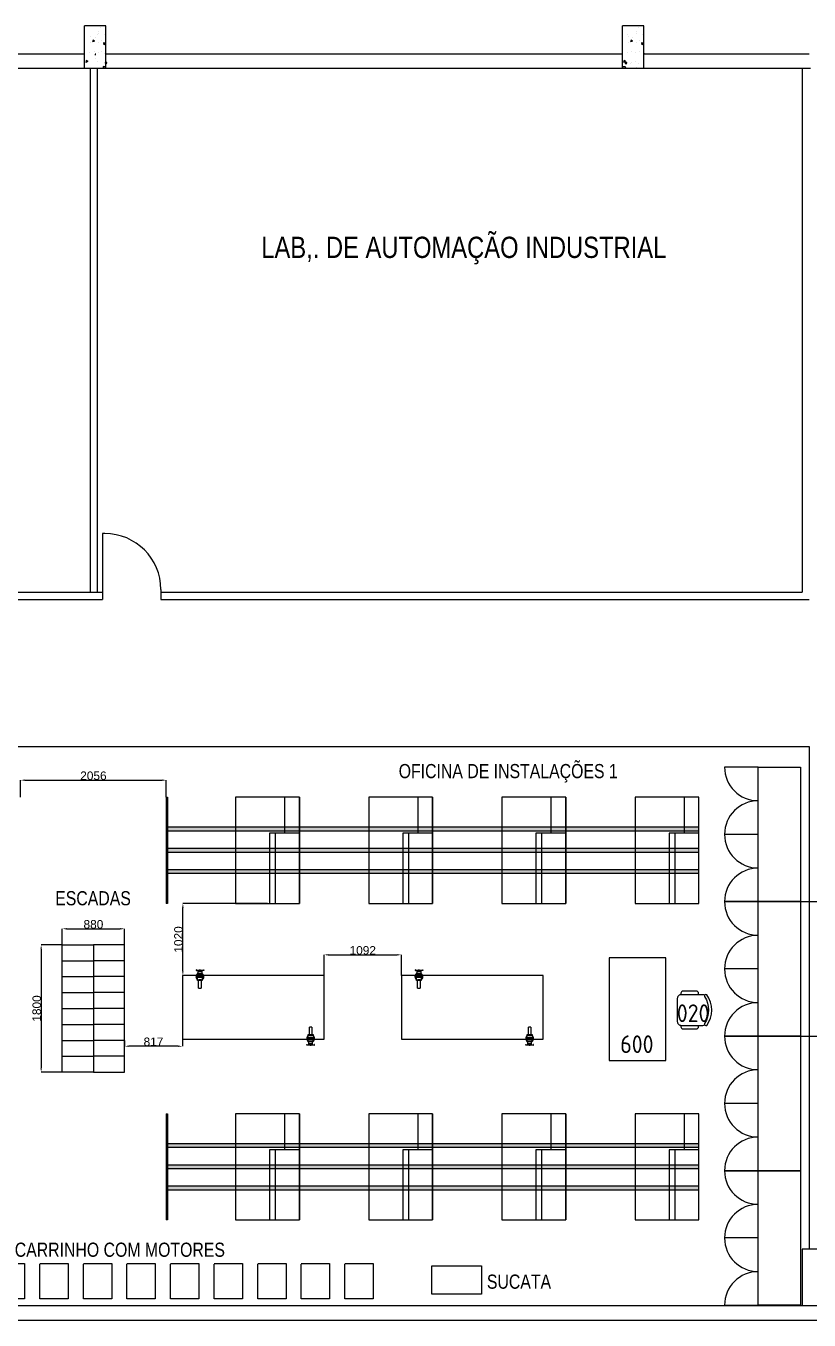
# Model space of a CAD drawing. Header units: millimetres. Extents: x 18768 to 1484868, y -11027 to 520152.
# Drawn here: x 904322 to 915379, y 148345 to 166625 of the extents above; entities that cross this region are included whole.
import ezdxf
from ezdxf.enums import TextEntityAlignment as Align

# ---------------------------------------------------------------- set-up
doc = ezdxf.new("R2010")
doc.units = ezdxf.units.MM
for name, color, linetype in [('4-MOBILIA', 4, 'Continuous'), ('A Construir', 1, 'Continuous'), ('L025-CONTORNO', 7, 'Continuous'), ('L025-TEXTO', 7, 'Continuous'), ('L035-ARRANJO-ADQUIRIR', 102, 'Continuous'), ('L035-TEXTO', 40, 'Continuous'), ('PAREDES', 7, 'Continuous')]:
    doc.layers.add(name, color=color, linetype=linetype)
doc.styles.add('ISO-CP--25', font='isocp.shx', dxfattribs={"height": 250})
doc.styles.get("Standard").update_dxf_attribs({"font": 'arial.ttf'})
doc.dimstyles.new('ISO-25', dxfattribs={"dimtxt": 2.5, "dimasz": 2.5, "dimexe": 1.25, "dimexo": 0.625, "dimtad": 1, "dimtxsty": 'Standard', "dimcen": 2.5, "dimadec": 0, "dimazin": 0, "dimtfac": 1, "dimtmove": 0, "dimatfit": 3, "dimfxl": 1, "dimarcsym": 0})

# ---------------------------------------------------------------- blocks, each defined once
blk = doc.blocks.new('*D212')
at = {"color": 0, "lineweight": -2, "transparency": 16777216}
for p, q in [((904247, 155732), (904247, 155973)), ((904307, 155971), (906243, 155971)), ((906303, 155732), (906303, 155973))]:
    blk.add_line(p, q, dxfattribs=at)
at = {"color": 0, "lineweight": 15, "transparency": 16777216}
for points in [[(904307, 155981), (904307, 155961), (904247, 155971)], [(906243, 155981), (906243, 155961), (906303, 155971)]]:
    blk.add_solid(points, dxfattribs=at)
at = {"layer": 'DEFPOINTS', "color": 0, "lineweight": 15, "transparency": 16777216}
for p in [(906303, 155971), (904247, 155731), (906303, 155731)]:
    blk.add_point(p, dxfattribs=at)
at = {"color": 0, "transparency": 16777216, "insert": (905275, 156033), "char_height": 120, "attachment_point": 5}
blk.add_mtext('2056', dxfattribs=at)
blk = doc.blocks.new('*D209')
at = {"color": 0, "lineweight": -2, "transparency": 16777216}
for p, q in [((908532, 153212), (908532, 153505)), ((908592, 153504), (909563, 153504)), ((909623, 153212), (909623, 153505))]:
    blk.add_line(p, q, dxfattribs=at)
at = {"color": 0, "lineweight": 15, "transparency": 16777216}
for points in [[(908592, 153514), (908592, 153494), (908532, 153504)], [(909563, 153514), (909563, 153494), (909623, 153504)]]:
    blk.add_solid(points, dxfattribs=at)
at = {"layer": 'DEFPOINTS', "color": 0, "lineweight": 15, "transparency": 16777216}
for p in [(909623, 153504), (908532, 153211), (909623, 153211)]:
    blk.add_point(p, dxfattribs=at)
at = {"color": 0, "transparency": 16777216, "insert": (909078, 153566), "char_height": 120, "attachment_point": 5}
blk.add_mtext('1092', dxfattribs=at)
blk = doc.blocks.new('*D213')
at = {"color": 0, "lineweight": -2, "transparency": 16777216}
for p, q in [((907732, 154231), (906537, 154231)), ((906538, 153271), (906538, 154171)), ((906532, 153211), (906540, 153211))]:
    blk.add_line(p, q, dxfattribs=at)
at = {"color": 0, "lineweight": 15, "transparency": 16777216}
for points in [[(906528, 154171), (906548, 154171), (906538, 154231)], [(906528, 153271), (906548, 153271), (906538, 153211)]]:
    blk.add_solid(points, dxfattribs=at)
at = {"layer": 'DEFPOINTS', "color": 0, "lineweight": 15, "transparency": 16777216}
for p in [(906538, 154231), (907733, 154231), (906532, 153211)]:
    blk.add_point(p, dxfattribs=at)
at = {"color": 0, "transparency": 16777216, "insert": (906476, 153721), "char_height": 120, "attachment_point": 5, "rotation": 90}
blk.add_mtext('1020', dxfattribs=at)
blk = doc.blocks.new('*D214')
at = {"color": 0, "lineweight": -2, "transparency": 16777216}
for p, q in [((905715, 152295), (905715, 152212)), ((906532, 152311), (906532, 152212)), ((906472, 152213), (905775, 152213))]:
    blk.add_line(p, q, dxfattribs=at)
at = {"color": 0, "lineweight": 15, "transparency": 16777216}
for points in [[(905775, 152223), (905775, 152203), (905715, 152213)], [(906472, 152223), (906472, 152203), (906532, 152213)]]:
    blk.add_solid(points, dxfattribs=at)
at = {"layer": 'DEFPOINTS', "color": 0, "lineweight": 15, "transparency": 16777216}
for p in [(905715, 152296), (906532, 152311), (905715, 152213)]:
    blk.add_point(p, dxfattribs=at)
at = {"color": 0, "transparency": 16777216, "insert": (906123, 152275), "char_height": 120, "attachment_point": 5}
blk.add_mtext('817', dxfattribs=at)
blk = doc.blocks.new('*D215')
at = {"color": 0, "lineweight": -2, "transparency": 16777216}
for p, q in [((904835, 153646), (904835, 153873)), ((904895, 153872), (905655, 153872)), ((905715, 153646), (905715, 153873))]:
    blk.add_line(p, q, dxfattribs=at)
at = {"color": 0, "lineweight": 15, "transparency": 16777216}
for points in [[(904895, 153882), (904895, 153862), (904835, 153872)], [(905655, 153882), (905655, 153862), (905715, 153872)]]:
    blk.add_solid(points, dxfattribs=at)
at = {"layer": 'DEFPOINTS', "color": 0, "lineweight": 15, "transparency": 16777216}
for p in [(905715, 153872), (904835, 153646), (905715, 153646)]:
    blk.add_point(p, dxfattribs=at)
at = {"color": 0, "transparency": 16777216, "insert": (905275, 153934), "char_height": 120, "attachment_point": 5}
blk.add_mtext('880', dxfattribs=at)
blk = doc.blocks.new('*D216')
at = {"color": 0, "lineweight": -2, "transparency": 16777216}
for p, q in [((904834, 153646), (904536, 153646)), ((904537, 153586), (904537, 151906)), ((904834, 151846), (904536, 151846))]:
    blk.add_line(p, q, dxfattribs=at)
at = {"color": 0, "lineweight": 15, "transparency": 16777216}
for points in [[(904527, 153586), (904547, 153586), (904537, 153646)], [(904527, 151906), (904547, 151906), (904537, 151846)]]:
    blk.add_solid(points, dxfattribs=at)
at = {"layer": 'DEFPOINTS', "color": 0, "lineweight": 15, "transparency": 16777216}
for p in [(904835, 153646), (904537, 151846), (904835, 151846)]:
    blk.add_point(p, dxfattribs=at)
at = {"color": 0, "transparency": 16777216, "insert": (904475, 152746), "char_height": 120, "attachment_point": 5, "rotation": 90}
blk.add_mtext('1800', dxfattribs=at)
blk = doc.blocks.new('*U206')
for p, q in [((-200, 250), (200, 250)), ((-200, -250), (-200, 242)), ((200, 250), (200, -250)), ((200, -250), (-200, -250))]:
    blk.add_line(p, q)
blk = doc.blocks.new('*U207')
at = {"color": 0, "linetype": 'ByBlock', "lineweight": -2, "transparency": 16777216}
for p in [(-8000, 0), (-7385, 0), (-6769, 0), (-6154, 0), (-5538, 0), (-4923, 0), (-4308, 0), (-3692, 0), (-3077, 0), (-2462, 0), (-1846, 0), (-1231, 0), (-615, 0), (0, 0)]:
    blk.add_blockref('*U206', p, dxfattribs=at)
blk = doc.blocks.new('BL_SENAI_id9320210400')
at = {"layer": 'L035-ARRANJO-ADQUIRIR', "color": 0}
for points in [[(-690, 550, -0.290756), (-310, 550, 0.829608), (-284, 579, 0.333333), (-716, 579, 0.829608), (-690, 550)], [(-710, 550, 0.129448), (-717, 523), (-717, 219, 0.414214), (-663, 164), (-338, 164, 0.414214), (-284, 219), (-284, 525, 0.120944), (-290, 550)], [(-717, 464), (-737, 464, 0.414214), (-767, 434), (-767, 244, 0.414214), (-737, 214), (-717, 214)], [(-284, 214), (-264, 214, 0.414214), (-234, 244), (-234, 434, 0.414214), (-264, 464), (-284, 464)]]:
    blk.add_lwpolyline(points, format="xyb", dxfattribs=at)
at = {"layer": 'L025-TEXTO', "style": 'ISO-CP--25'}
blk.add_attdef('rmp_mt_codmaterial', (15, 15), '', height=40, dxfattribs=at)
at = {"layer": 'L025-TEXTO', "style": 'ISO-CP--25', "flags": 1}
for tag in ['rmp_mt_nomeunid', 'rmp_mt_potencia', 'rmp_mt_cod']:
    blk.add_attdef(tag, (15, 15), '', height=40, dxfattribs=at)
blk = doc.blocks.new('BL_SENAI_id9320220810')
at = {"layer": 'L025-CONTORNO', "color": 0}
blk.add_lwpolyline([(-688, 238), (112, 238), (112, 1688), (-688, 1688)], close=True, dxfattribs=at)
at = {"layer": 'L025-TEXTO', "style": 'ISO-CP--25'}
blk.add_attdef('rmp_mt_codmaterial', (15, 15), '', height=40, dxfattribs=at)
at = {"layer": 'L025-TEXTO', "style": 'ISO-CP--25', "flags": 1}
for tag in ['rmp_mt_nomeunid', 'rmp_mt_potencia', 'rmp_mt_cod']:
    blk.add_attdef(tag, (15, 15), '', height=40, dxfattribs=at)
blk = doc.blocks.new('*D217')
at = {"color": 0, "lineweight": -2, "transparency": 16777216}
for p, q in [((915261, 154255), (915617, 154255)), ((915616, 154195), (915616, 152415)), ((915261, 152355), (915617, 152355))]:
    blk.add_line(p, q, dxfattribs=at)
at = {"color": 0, "lineweight": 15, "transparency": 16777216}
for points in [[(915606, 154195), (915626, 154195), (915616, 154255)], [(915606, 152415), (915626, 152415), (915616, 152355)]]:
    blk.add_solid(points, dxfattribs=at)
at = {"layer": 'DEFPOINTS', "color": 0, "lineweight": 15, "transparency": 16777216}
for p in [(915260, 154255), (915260, 152355), (915616, 152355)]:
    blk.add_point(p, dxfattribs=at)
at = {"color": 0, "transparency": 16777216, "insert": (915554, 153305), "char_height": 120, "attachment_point": 5, "rotation": 90}
blk.add_mtext('1900', dxfattribs=at)

msp = doc.modelspace()

# ---------------------------------------------------------------- hatches: boundary and pattern name
at = {"true_color": 0xf4ee51}
h = msp.add_hatch(color=41, dxfattribs=at)
h.dxf.hatch_style = 1
h.paths.add_polyline_path([(907282.812, 155306.259), (906302.812, 155306.259), (906302.812, 155256.259), (907282.812, 155256.259)])
h.paths.add_polyline_path([(907762.677, 155306.259), (907282.812, 155306.259), (907282.812, 155256.259), (907762.677, 155256.259)])
h.paths.add_polyline_path([(907842.431, 155306.259), (907762.677, 155306.259), (907762.677, 155256.259), (907842.431, 155256.259)])
h.paths.add_polyline_path([(908182.812, 155306.259), (907842.431, 155306.259), (907842.431, 155256.259), (908182.812, 155256.259)])
h.paths.add_polyline_path([(909162.812, 155306.259), (908182.812, 155306.259), (908182.812, 155256.259), (909162.812, 155256.259)])
h.paths.add_polyline_path([(909642.677, 155306.259), (909162.812, 155306.259), (909162.812, 155256.259), (909642.677, 155256.259)])
h.paths.add_polyline_path([(909722.431, 155306.259), (909642.677, 155306.259), (909642.677, 155256.259), (909722.431, 155256.259)])
h.paths.add_polyline_path([(910062.812, 155306.259), (909722.431, 155306.259), (909722.431, 155256.259), (910062.812, 155256.259)])
h.paths.add_polyline_path([(911042.812, 155306.259), (910062.812, 155306.259), (910062.812, 155256.259), (911042.812, 155256.259)])
h.paths.add_polyline_path([(911942.812, 155306.259), (911042.812, 155306.259), (911042.812, 155256.259), (911942.812, 155256.259)])
h.paths.add_polyline_path([(912922.812, 155306.259), (911942.812, 155306.259), (911942.812, 155256.259), (912922.812, 155256.259)])
h.paths.add_polyline_path([(913402.677, 155306.259), (912922.812, 155306.259), (912922.812, 155256.259), (913402.677, 155256.259)])
h.paths.add_polyline_path([(913482.431, 155306.259), (913402.677, 155306.259), (913402.677, 155256.259), (913482.431, 155256.259)])
h.paths.add_polyline_path([(913822.812, 155306.259), (913482.431, 155306.259), (913482.431, 155256.259), (913822.812, 155256.259)])
h = msp.add_hatch(color=41, dxfattribs=at)
h.dxf.hatch_style = 1
h.paths.add_polyline_path([(907282.811, 155006.259), (906302.811, 155006.259), (906302.811, 154956.259), (907282.811, 154956.259)])
h.paths.add_polyline_path([(907762.676, 155006.259), (907282.811, 155006.259), (907282.811, 154956.259), (907762.676, 154956.259)])
h.paths.add_polyline_path([(907842.43, 155006.259), (907762.676, 155006.259), (907762.676, 154956.259), (907842.43, 154956.259)])
h.paths.add_polyline_path([(908182.811, 155006.259), (907842.43, 155006.259), (907842.43, 154956.259), (908182.811, 154956.259)])
h.paths.add_polyline_path([(909162.811, 155006.259), (908182.811, 155006.259), (908182.811, 154956.259), (909162.811, 154956.259)])
h.paths.add_polyline_path([(909642.676, 155006.259), (909162.811, 155006.259), (909162.811, 154956.259), (909642.676, 154956.259)])
h.paths.add_polyline_path([(909722.43, 155006.259), (909642.676, 155006.259), (909642.676, 154956.259), (909722.43, 154956.259)])
h.paths.add_polyline_path([(910062.811, 155006.259), (909722.43, 155006.259), (909722.43, 154956.259), (910062.811, 154956.259)])
h.paths.add_polyline_path([(911042.811, 155006.259), (910062.811, 155006.259), (910062.811, 154956.259), (911042.811, 154956.259)])
h.paths.add_polyline_path([(911942.811, 155006.259), (911042.811, 155006.259), (911042.811, 154956.259), (911942.811, 154956.259)])
h.paths.add_polyline_path([(912922.811, 155006.259), (911942.811, 155006.259), (911942.811, 154956.259), (912922.811, 154956.259)])
h.paths.add_polyline_path([(913402.676, 155006.259), (912922.811, 155006.259), (912922.811, 154956.259), (913402.676, 154956.259)])
h.paths.add_polyline_path([(913482.43, 155006.259), (913402.676, 155006.259), (913402.676, 154956.259), (913482.43, 154956.259)])
h.paths.add_polyline_path([(913822.811, 155006.259), (913482.43, 155006.259), (913482.43, 154956.259), (913822.811, 154956.259)])
h = msp.add_hatch(color=41, dxfattribs=at)
h.dxf.hatch_style = 1
h.paths.add_polyline_path([(907282.812, 154706.259), (906302.812, 154706.259), (906302.812, 154656.259), (907282.812, 154656.259)])
h.paths.add_polyline_path([(907762.677, 154706.259), (907282.812, 154706.259), (907282.812, 154656.259), (907762.677, 154656.259)])
h.paths.add_polyline_path([(907842.431, 154706.259), (907762.677, 154706.259), (907762.677, 154656.259), (907842.431, 154656.259)])
h.paths.add_polyline_path([(908182.812, 154706.259), (907842.431, 154706.259), (907842.431, 154656.259), (908182.812, 154656.259)])
h.paths.add_polyline_path([(909162.812, 154706.259), (908182.812, 154706.259), (908182.812, 154656.259), (909162.812, 154656.259)])
h.paths.add_polyline_path([(909642.677, 154706.259), (909162.812, 154706.259), (909162.812, 154656.259), (909642.677, 154656.259)])
h.paths.add_polyline_path([(909722.431, 154706.259), (909642.677, 154706.259), (909642.677, 154656.259), (909722.431, 154656.259)])
h.paths.add_polyline_path([(910062.812, 154706.259), (909722.431, 154706.259), (909722.431, 154656.259), (910062.812, 154656.259)])
h.paths.add_polyline_path([(911042.812, 154706.259), (910062.812, 154706.259), (910062.812, 154656.259), (911042.812, 154656.259)])
h.paths.add_polyline_path([(911942.812, 154706.259), (911042.812, 154706.259), (911042.812, 154656.259), (911942.812, 154656.259)])
h.paths.add_polyline_path([(912922.812, 154706.259), (911942.812, 154706.259), (911942.812, 154656.259), (912922.812, 154656.259)])
h.paths.add_polyline_path([(913402.677, 154706.259), (912922.812, 154706.259), (912922.812, 154656.259), (913402.677, 154656.259)])
h.paths.add_polyline_path([(913482.431, 154706.259), (913402.677, 154706.259), (913402.677, 154656.259), (913482.431, 154656.259)])
h.paths.add_polyline_path([(913822.812, 154706.259), (913482.431, 154706.259), (913482.431, 154656.259), (913822.812, 154656.259)])
h = msp.add_hatch(color=41, dxfattribs=at)
h.dxf.hatch_style = 1
h.paths.add_polyline_path([(907282.812, 150835.481), (906302.812, 150835.481), (906302.812, 150785.481), (907282.812, 150785.481)])
h.paths.add_polyline_path([(907762.677, 150835.481), (907282.812, 150835.481), (907282.812, 150785.481), (907762.677, 150785.481)])
h.paths.add_polyline_path([(907842.431, 150835.481), (907762.677, 150835.481), (907762.677, 150785.481), (907842.431, 150785.481)])
h.paths.add_polyline_path([(908182.812, 150835.481), (907842.431, 150835.481), (907842.431, 150785.481), (908182.812, 150785.481)])
h.paths.add_polyline_path([(909162.812, 150835.481), (908182.812, 150835.481), (908182.812, 150785.481), (909162.812, 150785.481)])
h.paths.add_polyline_path([(909642.677, 150835.481), (909162.812, 150835.481), (909162.812, 150785.481), (909642.677, 150785.481)])
h.paths.add_polyline_path([(909722.431, 150835.481), (909642.677, 150835.481), (909642.677, 150785.481), (909722.431, 150785.481)])
h.paths.add_polyline_path([(910062.812, 150835.481), (909722.431, 150835.481), (909722.431, 150785.481), (910062.812, 150785.481)])
h.paths.add_polyline_path([(911042.812, 150835.481), (910062.812, 150835.481), (910062.812, 150785.481), (911042.812, 150785.481)])
h.paths.add_polyline_path([(911942.812, 150835.481), (911042.812, 150835.481), (911042.812, 150785.481), (911942.812, 150785.481)])
h.paths.add_polyline_path([(912922.812, 150835.481), (911942.812, 150835.481), (911942.812, 150785.481), (912922.812, 150785.481)])
h.paths.add_polyline_path([(913402.677, 150835.481), (912922.812, 150835.481), (912922.812, 150785.481), (913402.677, 150785.481)])
h.paths.add_polyline_path([(913482.431, 150835.481), (913402.677, 150835.481), (913402.677, 150785.481), (913482.431, 150785.481)])
h.paths.add_polyline_path([(913822.812, 150835.481), (913482.431, 150835.481), (913482.431, 150785.481), (913822.812, 150785.481)])
h = msp.add_hatch(color=41, dxfattribs=at)
h.dxf.hatch_style = 1
h.paths.add_polyline_path([(907282.811, 150535.481), (906302.811, 150535.481), (906302.811, 150485.481), (907282.811, 150485.481)])
h.paths.add_polyline_path([(907762.676, 150535.481), (907282.811, 150535.481), (907282.811, 150485.481), (907762.676, 150485.481)])
h.paths.add_polyline_path([(907842.43, 150535.481), (907762.676, 150535.481), (907762.676, 150485.481), (907842.43, 150485.481)])
h.paths.add_polyline_path([(908182.811, 150535.481), (907842.43, 150535.481), (907842.43, 150485.481), (908182.811, 150485.481)])
h.paths.add_polyline_path([(909162.811, 150535.481), (908182.811, 150535.481), (908182.811, 150485.481), (909162.811, 150485.481)])
h.paths.add_polyline_path([(909642.676, 150535.481), (909162.811, 150535.481), (909162.811, 150485.481), (909642.676, 150485.481)])
h.paths.add_polyline_path([(909722.43, 150535.481), (909642.676, 150535.481), (909642.676, 150485.481), (909722.43, 150485.481)])
h.paths.add_polyline_path([(910062.811, 150535.481), (909722.43, 150535.481), (909722.43, 150485.481), (910062.811, 150485.481)])
h.paths.add_polyline_path([(911042.811, 150535.481), (910062.811, 150535.481), (910062.811, 150485.481), (911042.811, 150485.481)])
h.paths.add_polyline_path([(911942.811, 150535.481), (911042.811, 150535.481), (911042.811, 150485.481), (911942.811, 150485.481)])
h.paths.add_polyline_path([(912922.811, 150535.481), (911942.811, 150535.481), (911942.811, 150485.481), (912922.811, 150485.481)])
h.paths.add_polyline_path([(913402.676, 150535.481), (912922.811, 150535.481), (912922.811, 150485.481), (913402.676, 150485.481)])
h.paths.add_polyline_path([(913482.43, 150535.481), (913402.676, 150535.481), (913402.676, 150485.481), (913482.43, 150485.481)])
h.paths.add_polyline_path([(913822.811, 150535.481), (913482.43, 150535.481), (913482.43, 150485.481), (913822.811, 150485.481)])
h = msp.add_hatch(color=41, dxfattribs=at)
h.dxf.hatch_style = 1
h.paths.add_polyline_path([(907282.812, 150235.481), (906302.812, 150235.481), (906302.812, 150185.481), (907282.812, 150185.481)])
h.paths.add_polyline_path([(907762.677, 150235.481), (907282.812, 150235.481), (907282.812, 150185.481), (907762.677, 150185.481)])
h.paths.add_polyline_path([(907842.431, 150235.481), (907762.677, 150235.481), (907762.677, 150185.481), (907842.431, 150185.481)])
h.paths.add_polyline_path([(908182.812, 150235.481), (907842.431, 150235.481), (907842.431, 150185.481), (908182.812, 150185.481)])
h.paths.add_polyline_path([(909162.812, 150235.481), (908182.812, 150235.481), (908182.812, 150185.481), (909162.812, 150185.481)])
h.paths.add_polyline_path([(909642.677, 150235.481), (909162.812, 150235.481), (909162.812, 150185.481), (909642.677, 150185.481)])
h.paths.add_polyline_path([(909722.431, 150235.481), (909642.677, 150235.481), (909642.677, 150185.481), (909722.431, 150185.481)])
h.paths.add_polyline_path([(910062.812, 150235.481), (909722.431, 150235.481), (909722.431, 150185.481), (910062.812, 150185.481)])
h.paths.add_polyline_path([(911042.812, 150235.481), (910062.812, 150235.481), (910062.812, 150185.481), (911042.812, 150185.481)])
h.paths.add_polyline_path([(911942.812, 150235.481), (911042.812, 150235.481), (911042.812, 150185.481), (911942.812, 150185.481)])
h.paths.add_polyline_path([(912922.812, 150235.481), (911942.812, 150235.481), (911942.812, 150185.481), (912922.812, 150185.481)])
h.paths.add_polyline_path([(913402.677, 150235.481), (912922.812, 150235.481), (912922.812, 150185.481), (913402.677, 150185.481)])
h.paths.add_polyline_path([(913482.431, 150235.481), (913402.677, 150235.481), (913402.677, 150185.481), (913482.431, 150185.481)])
h.paths.add_polyline_path([(913822.812, 150235.481), (913482.431, 150235.481), (913482.431, 150185.481), (913822.812, 150185.481)])

# ---------------------------------------------------------------- linework, layer by layer
for p, q in [((905437.178, 159453.508), (905402.178, 159453.508)), ((906227.178, 158663.508), (906227.178, 158524.6)), ((906302.811, 155731.259), (906322.811, 155731.259)), ((906322.811, 155731.259), (906322.811, 154231.259)), ((907282.811, 155731.259), (907282.811, 154231.259)), ((907974.122, 155731.259), (907974.122, 155221.759)), ((909162.811, 155731.259), (909162.811, 154231.259)), ((909854.122, 155731.259), (909854.122, 155221.759)), ((911042.811, 155731.259), (911042.811, 154231.259)), ((911734.122, 155731.259), (911734.122, 155221.759)), ((912922.811, 155731.259), (912922.811, 154231.259)), ((913614.122, 155731.259), (913614.122, 155221.759)), ((913822.811, 155306.259), (906302.811, 155306.259)), ((906302.811, 155306.259), (906302.811, 155256.259)), ((906302.811, 155256.259), (913822.811, 155256.259)), ((908182.811, 155221.759), (907762.676, 155221.759)), ((907762.676, 155221.759), (907762.676, 154231.259)), ((907842.43, 155221.759), (907842.43, 154231.259)), ((910062.811, 155221.759), (909642.676, 155221.759)), ((909642.676, 155221.759), (909642.676, 154231.259)), ((909722.43, 155221.759), (909722.43, 154231.259)), ((911942.811, 155221.759), (911522.676, 155221.759)), ((911522.676, 155221.759), (911522.676, 154231.259)), ((911602.43, 155221.759), (911602.43, 154231.259)), ((913822.811, 155221.759), (913402.676, 155221.759)), ((913402.676, 155221.759), (913402.676, 154231.259)), ((913482.43, 155221.759), (913482.43, 154231.259)), ((913822.811, 155256.259), (913822.811, 155306.259)), ((913822.811, 155006.259), (906302.811, 155006.259)), ((906302.811, 155006.259), (906302.811, 154956.259)), ((906302.811, 154956.259), (913822.811, 154956.259)), ((913822.811, 154956.259), (913822.811, 155006.259)), ((913822.811, 154706.259), (906302.811, 154706.259)), ((906302.811, 154706.259), (906302.811, 154656.259)), ((906302.811, 154656.259), (913822.811, 154656.259)), ((913822.811, 154656.259), (913822.811, 154706.259)), ((906322.811, 154231.259), (906302.811, 154231.259)), ((904834.777, 153645.87), (905274.777, 153645.87)), ((904834.777, 151845.87), (904834.777, 153645.87)), ((905274.777, 153645.87), (905274.777, 151845.87)), ((905714.777, 153645.87), (905274.777, 153645.87)), ((905274.777, 153645.87), (905274.777, 151845.87)), ((905714.777, 151845.87), (905714.777, 153645.87)), ((904834.777, 153420.87), (905274.777, 153420.87)), ((905714.777, 153420.87), (905274.777, 153420.87)), ((904834.777, 153195.87), (905274.777, 153195.87)), ((905714.777, 153195.87), (905274.777, 153195.87)), ((904834.777, 152970.87), (905274.777, 152970.87)), ((905714.777, 152970.87), (905274.777, 152970.87)), ((904834.777, 152745.87), (905274.777, 152745.87)), ((905714.777, 152745.87), (905274.777, 152745.87)), ((904834.777, 152520.87), (905274.777, 152520.87)), ((905714.777, 152520.87), (905274.777, 152520.87)), ((904834.777, 152295.87), (905274.777, 152295.87)), ((905714.777, 152295.87), (905274.777, 152295.87)), ((904834.777, 152070.87), (905274.777, 152070.87)), ((905714.777, 152070.87), (905274.777, 152070.87)), ((905274.777, 151845.87), (904834.777, 151845.87)), ((905274.777, 151845.87), (905714.777, 151845.87)), ((906302.811, 151260.481), (906322.811, 151260.481)), ((906322.811, 151260.481), (906322.811, 149760.481)), ((907282.811, 151260.481), (907282.811, 149760.481)), ((907974.122, 151260.481), (907974.122, 150750.981)), ((909162.811, 151260.481), (909162.811, 149760.481)), ((909854.122, 151260.481), (909854.122, 150750.981)), ((911042.811, 151260.481), (911042.811, 149760.481)), ((911734.122, 151260.481), (911734.122, 150750.981)), ((912922.811, 151260.481), (912922.811, 149760.481)), ((913614.122, 151260.481), (913614.122, 150750.981)), ((913822.811, 150835.481), (906302.811, 150835.481)), ((906302.811, 150835.481), (906302.811, 150785.481)), ((913822.811, 150785.481), (913822.811, 150835.481)), ((906302.811, 150785.481), (913822.811, 150785.481)), ((908182.811, 150750.981), (907762.676, 150750.981)), ((907762.676, 150750.981), (907762.676, 149760.481)), ((907842.43, 150750.981), (907842.43, 149760.481)), ((910062.811, 150750.981), (909642.676, 150750.981)), ((909642.676, 150750.981), (909642.676, 149760.481)), ((909722.43, 150750.981), (909722.43, 149760.481)), ((911942.811, 150750.981), (911522.676, 150750.981)), ((911522.676, 150750.981), (911522.676, 149760.481)), ((911602.43, 150750.981), (911602.43, 149760.481)), ((913822.811, 150750.981), (913402.676, 150750.981)), ((913402.676, 150750.981), (913402.676, 149760.481)), ((913482.43, 150750.981), (913482.43, 149760.481)), ((913822.811, 150535.481), (906302.811, 150535.481)), ((906302.811, 150535.481), (906302.811, 150485.481)), ((906302.811, 150485.481), (913822.811, 150485.481)), ((913822.811, 150485.481), (913822.811, 150535.481)), ((913822.811, 150235.481), (906302.811, 150235.481)), ((906302.811, 150235.481), (906302.811, 150185.481)), ((906302.811, 150185.481), (913822.811, 150185.481)), ((913822.811, 150185.481), (913822.811, 150235.481)), ((906322.811, 149760.481), (906302.811, 149760.481)), ((910054.122, 149110.116), (910754.122, 149110.116)), ((910054.122, 148710.116), (910054.122, 149110.116)), ((910754.122, 149110.116), (910754.122, 148710.116)), ((910754.122, 148710.116), (910054.122, 148710.116))]:
    msp.add_line(p, q)
at = {"color": 2}
for p, q in [((914659.992, 155204.932), (914184.992, 155204.932)), ((914659.992, 153304.932), (914184.992, 153304.932)), ((914659.992, 151404.932), (914184.992, 151404.932)), ((914659.992, 149504.932), (914184.992, 149504.932))]:
    msp.add_line(p, q, dxfattribs=at)
for points in [[(914659.992, 156154.932), (914184.992, 156154.932, 0.414213562), (914659.992, 155679.932, 0.414213562), (914184.992, 155204.932, 0.414213562), (914659.992, 154729.932, 0.414213562), (914184.992, 154254.932), (914659.992, 154254.932)], [(914659.992, 154254.932), (914184.992, 154254.932, 0.414213562), (914659.992, 153779.932, 0.414213562), (914184.992, 153304.932, 0.414213562), (914659.992, 152829.932, 0.414213562), (914184.992, 152354.932), (914659.992, 152354.932)], [(914659.992, 152354.932), (914184.992, 152354.932, 0.414213562), (914659.992, 151879.932, 0.414213562), (914184.992, 151404.932, 0.414213562), (914659.992, 150929.932, 0.414213562), (914184.992, 150454.932), (914659.992, 150454.932)], [(914659.992, 150454.932), (914184.992, 150454.932, 0.414213562), (914659.992, 149979.932, 0.414213562), (914184.992, 149504.932, 0.414213562), (914659.992, 149029.932, 0.414213562), (914184.992, 148554.932), (914659.992, 148554.932)]]:
    msp.add_lwpolyline(points, format="xyb", dxfattribs=at)
for points in [[(915259.992, 156154.932), (915259.992, 154254.932), (914659.992, 154254.932), (914659.992, 156154.932)], [(915259.992, 154254.932), (915259.992, 152354.932), (914659.992, 152354.932), (914659.992, 154254.932)], [(915259.992, 152354.932), (915259.992, 150454.932), (914659.992, 150454.932), (914659.992, 152354.932)], [(915259.992, 150454.932), (915259.992, 148554.932), (914659.992, 148554.932), (914659.992, 150454.932)]]:
    msp.add_lwpolyline(points, close=True)
for points in [[(906302.811, 155731.259), (906302.811, 154231.259)], [(908182.811, 154231.259), (908182.811, 155731.259), (907282.811, 155731.259)], [(908182.811, 155731.259), (908182.811, 154231.259)], [(910062.811, 154231.259), (910062.811, 155731.259), (909162.811, 155731.259)], [(910062.811, 155731.259), (910062.811, 154231.259)], [(911942.811, 154231.259), (911942.811, 155731.259), (911042.811, 155731.259)], [(911942.811, 155731.259), (911942.811, 154231.259)], [(913822.811, 154231.259), (913822.811, 155731.259), (912922.811, 155731.259)], [(907282.811, 154231.259), (908182.811, 154231.259), (908182.811, 155256.259)], [(909162.811, 154231.259), (910062.811, 154231.259), (910062.811, 155256.259)], [(911042.811, 154231.259), (911942.811, 154231.259), (911942.811, 155256.259)], [(912922.811, 154231.259), (913822.811, 154231.259), (913822.811, 155256.259)], [(906302.811, 151260.481), (906302.811, 149760.481)], [(908182.811, 149760.481), (908182.811, 151260.481), (907282.811, 151260.481)], [(908182.811, 151260.481), (908182.811, 149760.481)], [(910062.811, 149760.481), (910062.811, 151260.481), (909162.811, 151260.481)], [(910062.811, 151260.481), (910062.811, 149760.481)], [(911942.811, 149760.481), (911942.811, 151260.481), (911042.811, 151260.481)], [(911942.811, 151260.481), (911942.811, 149760.481)], [(913822.811, 149760.481), (913822.811, 151260.481), (912922.811, 151260.481)], [(907282.811, 149760.481), (908182.811, 149760.481), (908182.811, 150785.481)], [(909162.811, 149760.481), (910062.811, 149760.481), (910062.811, 150785.481)], [(911042.811, 149760.481), (911942.811, 149760.481), (911942.811, 150785.481)], [(912922.811, 149760.481), (913822.811, 149760.481), (913822.811, 150785.481)]]:
    msp.add_lwpolyline(points)
at = {"layer": 'A Construir'}
for p, q in [((895170.151, 156444.6), (915379.403, 156444.6)), ((915379.403, 156444.6), (915379.403, 149344.6))]:
    msp.add_line(p, q, dxfattribs=at)
at = {"layer": 'L035-ARRANJO-ADQUIRIR'}
for p, q in [((906739.889, 153213.338), (906739.889, 153219.19)), ((906815.886, 153213.338), (906739.889, 153213.338)), ((906739.889, 153206.613), (906739.889, 153200.761)), ((906815.886, 153206.613), (906739.889, 153206.613)), ((906748.091, 153219.19), (906815.886, 153219.19)), ((906748.091, 153200.761), (906815.886, 153200.761)), ((906751.249, 153275.227), (906804.526, 153275.227)), ((906751.249, 153275.227), (906751.249, 153248.088)), ((906751.249, 153270.809), (906804.526, 153270.809)), ((906793.052, 153236.728), (906762.723, 153236.728)), ((906804.526, 153275.227), (906804.526, 153248.088)), ((906815.886, 153219.19), (906815.886, 153213.338)), ((906815.886, 153200.761), (906815.886, 153206.613)), ((909831.741, 153213.338), (909831.741, 153219.19)), ((909907.738, 153213.338), (909831.741, 153213.338)), ((909831.741, 153206.613), (909831.741, 153200.761)), ((909907.738, 153206.613), (909831.741, 153206.613)), ((909839.943, 153219.19), (909907.738, 153219.19)), ((909839.943, 153200.761), (909907.738, 153200.761)), ((909843.101, 153275.227), (909896.378, 153275.227)), ((909843.101, 153275.227), (909843.101, 153248.088)), ((909843.101, 153270.809), (909896.378, 153270.809)), ((909884.904, 153236.728), (909854.575, 153236.728)), ((909896.378, 153275.227), (909896.378, 153248.088)), ((909907.738, 153219.19), (909907.738, 153213.338)), ((909907.738, 153200.761), (909907.738, 153206.613)), ((906743.597, 153139.75), (906743.597, 153180.635)), ((906812.178, 153139.75), (906743.597, 153139.75)), ((906759.557, 153035.042), (906759.557, 153139.75)), ((906759.557, 153035.042), (906796.218, 153035.042)), ((906796.218, 153139.75), (906796.218, 153035.042)), ((906812.178, 153180.635), (906812.178, 153139.75)), ((909835.449, 153139.75), (909835.449, 153180.635)), ((909904.03, 153139.75), (909835.449, 153139.75)), ((909851.409, 153035.042), (909851.409, 153139.75)), ((909851.409, 153035.042), (909888.07, 153035.042)), ((909888.07, 153139.75), (909888.07, 153035.042)), ((909904.03, 153180.635), (909904.03, 153139.75)), ((908360.167, 152482.418), (908323.506, 152482.418)), ((908323.506, 152377.71), (908323.506, 152482.418)), ((908360.167, 152482.418), (908360.167, 152377.71)), ((911452.019, 152482.418), (911415.359, 152482.418)), ((911415.359, 152377.71), (911415.359, 152482.418)), ((911452.019, 152482.418), (911452.019, 152377.71)), ((908303.838, 152316.699), (908303.838, 152310.847)), ((908303.838, 152310.847), (908379.836, 152310.847)), ((908303.838, 152298.27), (908303.838, 152304.122)), ((908303.838, 152304.122), (908379.836, 152304.122)), ((908371.633, 152298.27), (908303.838, 152298.27)), ((908307.546, 152336.825), (908307.546, 152377.71)), ((908307.546, 152377.71), (908376.127, 152377.71)), ((908326.672, 152280.732), (908357.002, 152280.732)), ((908376.127, 152377.71), (908376.127, 152336.825)), ((908379.836, 152310.847), (908379.836, 152316.699)), ((908379.836, 152304.122), (908379.836, 152298.27)), ((911395.69, 152316.699), (911395.69, 152310.847)), ((911463.486, 152316.699), (911395.69, 152316.699)), ((911395.69, 152310.847), (911471.688, 152310.847)), ((911395.69, 152298.27), (911395.69, 152304.122)), ((911395.69, 152304.122), (911471.688, 152304.122)), ((911463.486, 152298.27), (911395.69, 152298.27)), ((911399.398, 152336.825), (911399.398, 152377.71)), ((911399.398, 152377.71), (911467.979, 152377.71)), ((911418.524, 152280.732), (911448.854, 152280.732)), ((911467.979, 152377.71), (911467.979, 152336.825)), ((911471.688, 152310.847), (911471.688, 152316.699)), ((911471.688, 152304.122), (911471.688, 152298.27)), ((908315.199, 152242.233), (908315.199, 152269.372)), ((908368.475, 152246.651), (908315.199, 152246.651)), ((908368.475, 152242.233), (908315.199, 152242.233)), ((908368.475, 152242.233), (908368.475, 152269.372)), ((911407.051, 152242.233), (911407.051, 152269.372)), ((911460.327, 152246.651), (911407.051, 152246.651)), ((911460.327, 152242.233), (911407.051, 152242.233)), ((911460.327, 152242.233), (911460.327, 152269.372))]:
    msp.add_line(p, q, dxfattribs=at)
for points in [[(908531.632, 153211.211), (906531.632, 153211.211), (906531.632, 152311.211), (908531.632, 152311.211)], [(906724.229, 153281.226), (906728.342, 153281.226), (906728.342, 153290.617), (906724.229, 153290.617)], [(906739.889, 153236.728), (906739.889, 153219.19), (906815.886, 153219.19), (906815.886, 153236.728)], [(906739.889, 153183.223), (906739.889, 153200.761), (906815.886, 153200.761), (906815.886, 153183.223)], [(906785.895, 153275.227), (906770.099, 153275.227), (906770.099, 153293.845), (906785.895, 153293.845)], [(906831.766, 153281.226), (906827.652, 153281.226), (906827.652, 153290.617), (906831.766, 153290.617)], [(911623.484, 153211.211), (909623.484, 153211.211), (909623.484, 152311.211), (911623.484, 152311.211)], [(909816.081, 153281.226), (909820.195, 153281.226), (909820.195, 153290.617), (909816.081, 153290.617)], [(909831.741, 153236.728), (909831.741, 153219.19), (909907.738, 153219.19), (909907.738, 153236.728)], [(909831.741, 153183.223), (909831.741, 153200.761), (909907.738, 153200.761), (909907.738, 153183.223)], [(909877.747, 153275.227), (909861.951, 153275.227), (909861.951, 153293.845), (909877.747, 153293.845)], [(909923.618, 153281.226), (909919.504, 153281.226), (909919.504, 153290.617), (909923.618, 153290.617)], [(906794.066, 153139.75), (906761.709, 153139.75), (906761.709, 153155.41), (906794.066, 153155.41)], [(909885.918, 153139.75), (909853.561, 153139.75), (909853.561, 153155.41), (909885.918, 153155.41)], [(908379.836, 152334.237), (908379.836, 152316.699), (908303.838, 152316.699), (908303.838, 152334.237)], [(908379.836, 152280.732), (908379.836, 152298.27), (908303.838, 152298.27), (908303.838, 152280.732)], [(908325.658, 152377.71), (908358.016, 152377.71), (908358.016, 152362.05), (908325.658, 152362.05)], [(911471.688, 152334.237), (911471.688, 152316.699), (911395.69, 152316.699), (911395.69, 152334.237)], [(911471.688, 152280.732), (911471.688, 152298.27), (911395.69, 152298.27), (911395.69, 152280.732)], [(911417.51, 152377.71), (911449.868, 152377.71), (911449.868, 152362.05), (911417.51, 152362.05)], [(908287.959, 152236.234), (908292.073, 152236.234), (908292.073, 152226.843), (908287.959, 152226.843)], [(908333.829, 152242.233), (908349.625, 152242.233), (908349.625, 152223.615), (908333.829, 152223.615)], [(908395.496, 152236.234), (908391.382, 152236.234), (908391.382, 152226.843), (908395.496, 152226.843)], [(911379.811, 152236.234), (911383.925, 152236.234), (911383.925, 152226.843), (911379.811, 152226.843)], [(911425.681, 152242.233), (911441.478, 152242.233), (911441.478, 152223.615), (911425.681, 152223.615)], [(911487.348, 152236.234), (911483.234, 152236.234), (911483.234, 152226.843), (911487.348, 152226.843)]]:
    msp.add_lwpolyline(points, close=True, dxfattribs=at)
for points in [[(906770.099, 153283.867), (906728.342, 153283.867), (906728.342, 153287.976), (906770.099, 153287.976)], [(906785.895, 153287.976), (906827.652, 153287.976), (906827.652, 153283.867), (906785.895, 153283.867)], [(909861.951, 153283.867), (909820.195, 153283.867), (909820.195, 153287.976), (909861.951, 153287.976)], [(909877.747, 153287.976), (909919.504, 153287.976), (909919.504, 153283.867), (909877.747, 153283.867)], [(908333.829, 152229.485), (908292.073, 152229.485), (908292.073, 152233.593), (908333.829, 152233.593)], [(908349.625, 152233.593), (908391.382, 152233.593), (908391.382, 152229.485), (908349.625, 152229.485)], [(911425.681, 152229.485), (911383.925, 152229.485), (911383.925, 152233.593), (911425.681, 152233.593)], [(911441.478, 152233.593), (911483.234, 152233.593), (911483.234, 152229.485), (911441.478, 152229.485)]]:
    msp.add_lwpolyline(points, dxfattribs=at)
for centre in [(906731.239, 153193.974), (906824.536, 153193.974), (909823.091, 153193.974), (909916.388, 153193.974), (908295.188, 152323.486), (908388.485, 152323.486), (911387.04, 152323.486), (911480.337, 152323.486)]:
    msp.add_circle(centre, 4.459, dxfattribs=at)
for centre, radius, start, end in [((906777.888, 153195.287), 55.537, 131.738552, 231.8706706), ((906739.889, 153248.088), 11.36, 270, 0), ((906815.886, 153248.088), 11.36, 180, 270), ((906777.888, 153195.287), 55.537, 308.1293294, 48.261448), ((909869.74, 153195.287), 55.537, 131.738552, 231.8706706), ((909831.741, 153248.088), 11.36, 270, 0), ((909907.738, 153248.088), 11.36, 180, 270), ((909869.74, 153195.287), 55.537, 308.1293294, 48.261448), ((906741.009, 153180.635), 2.588, 0, 90), ((906814.766, 153180.635), 2.588, 90, 180), ((909832.861, 153180.635), 2.588, 0, 90), ((909906.618, 153180.635), 2.588, 90, 180), ((908341.837, 152322.173), 55.537, 128.1293294, 228.261448), ((908303.838, 152269.372), 11.36, 0, 90), ((908304.958, 152336.825), 2.588, 270, 0), ((908379.836, 152269.372), 11.36, 90, 180), ((908341.837, 152322.173), 55.537, 311.738552, 51.8706706), ((908378.716, 152336.825), 2.588, 180, 270), ((911433.689, 152322.173), 55.537, 128.1293294, 228.261448), ((911395.69, 152269.372), 11.36, 0, 90), ((911396.81, 152336.825), 2.588, 270, 0), ((911471.688, 152269.372), 11.36, 90, 180), ((911433.689, 152322.173), 55.537, 311.738552, 51.8706706), ((911470.568, 152336.825), 2.588, 180, 270)]:
    msp.add_arc(centre, radius, start, end, dxfattribs=at)
at = {"layer": 'PAREDES'}
for p, q in [((905149.403, 166024.6), (905149.403, 166624.6)), ((905449.403, 166624.6), (905149.403, 166624.6)), ((905342.695, 166552.226), (905342.695, 166552.226)), ((905372.183, 166603.071), (905372.183, 166603.071)), ((905449.403, 166024.6), (905449.403, 166624.6)), ((913044.403, 166624.6), (912744.403, 166624.6)), ((912744.403, 166024.6), (912744.403, 166624.6)), ((912937.695, 166552.226), (912937.695, 166552.226)), ((912967.183, 166603.071), (912967.183, 166603.071)), ((913044.403, 166024.6), (913044.403, 166624.6)), ((905234.754, 166475.202), (905234.754, 166475.202)), ((905237.467, 166394.461), (905237.467, 166394.461)), ((905271.285, 166423.431), (905263.174, 166399.259)), ((905291.207, 166410.007), (905263.199, 166399.256)), ((905291.207, 166410.007), (905271.31, 166423.427)), ((905297.908, 166454.857), (905297.908, 166454.857)), ((905338.569, 166508.587), (905338.569, 166508.587)), ((905344.655, 166384.683), (905344.655, 166384.683)), ((905349.519, 166517.841), (905349.519, 166517.841)), ((905388.96, 166414.405), (905388.96, 166414.405)), ((905417.105, 166384.153), (905421.73, 166359.08)), ((905441.039, 166382.058), (905417.13, 166384.15)), ((905441.039, 166382.058), (905421.755, 166359.077)), ((905427.098, 166499.565), (905427.098, 166499.565)), ((912808.569, 166508.587), (912808.569, 166508.587)), ((912829.754, 166475.202), (912829.754, 166475.202)), ((912832.467, 166394.461), (912832.467, 166394.461)), ((912866.285, 166423.431), (912858.174, 166399.259)), ((912886.207, 166410.007), (912858.199, 166399.256)), ((912886.207, 166410.007), (912866.31, 166423.427)), ((912892.908, 166454.857), (912892.908, 166454.857)), ((912939.655, 166384.683), (912939.655, 166384.683)), ((912944.519, 166517.841), (912944.519, 166517.841)), ((912983.96, 166414.405), (912983.96, 166414.405)), ((913012.105, 166384.153), (913016.73, 166359.08)), ((913036.039, 166382.058), (913012.13, 166384.15)), ((913036.039, 166382.058), (913016.755, 166359.077)), ((913022.098, 166499.565), (913022.098, 166499.565)), ((905149.403, 166224.6), (895170.151, 166224.6)), ((905220.014, 166250.459), (905220.014, 166250.459)), ((905283.732, 166256.641), (905283.732, 166256.641)), ((905299.403, 166224.6), (905299.403, 166213.263)), ((905308.915, 166224.6), (905299.403, 166224.6)), ((905339.791, 166251.526), (905339.791, 166251.526)), ((905383.868, 166269.824), (905383.868, 166269.824)), ((905433.543, 166241.437), (905433.543, 166241.437)), ((912744.403, 166224.6), (905449.403, 166224.6)), ((912815.014, 166250.459), (912815.014, 166250.459)), ((912878.732, 166256.641), (912878.732, 166256.641)), ((912934.791, 166251.526), (912934.791, 166251.526)), ((912978.868, 166269.824), (912978.868, 166269.824)), ((915379.403, 166224.6), (913044.403, 166224.6)), ((913058.543, 166241.437), (913058.543, 166241.437)), ((915399.403, 166024.6), (895170.151, 166024.6)), ((905173.958, 166133.371), (905165.848, 166109.199)), ((905193.88, 166119.947), (905165.873, 166109.196)), ((905193.88, 166119.947), (905173.984, 166133.367)), ((905229.403, 166024.6), (905229.403, 158624.6)), ((905299.403, 166160.453), (905299.403, 166157.703)), ((905329.403, 166024.6), (905329.403, 158624.6)), ((905334.927, 166118.368), (905334.927, 166118.368)), ((905411.377, 166050.178), (905414.353, 166024.6)), ((905446.978, 166044.653), (905411.403, 166050.171)), ((905446.978, 166044.653), (905427.736, 166024.6)), ((905434.55, 166098.876), (905434.55, 166098.876)), ((905441.747, 166108.377), (905446.372, 166083.304)), ((905465.681, 166106.282), (905441.772, 166108.374)), ((905465.681, 166106.282), (905446.397, 166083.301)), ((912750.332, 166050.178), (912753.307, 166024.6)), ((912785.932, 166044.653), (912750.357, 166050.171)), ((912768.958, 166133.371), (912760.848, 166109.199)), ((912788.88, 166119.947), (912760.873, 166109.196)), ((912785.932, 166044.653), (912766.691, 166024.6)), ((912788.88, 166119.947), (912768.984, 166133.367)), ((912773.504, 166098.876), (912773.504, 166098.876)), ((912780.701, 166108.377), (912785.326, 166083.304)), ((912804.635, 166106.282), (912780.727, 166108.374)), ((912804.635, 166106.282), (912785.352, 166083.301)), ((912864.623, 166091.843), (912864.623, 166091.843)), ((912873.64, 166112.059), (912873.64, 166112.059)), ((912929.927, 166118.368), (912929.927, 166118.368)), ((912948.962, 166038.114), (912948.962, 166038.114)), ((912966.003, 166096.554), (912966.003, 166096.554)), ((915279.403, 166024.6), (915279.403, 158624.6)), ((905402.178, 159453.508), (905402.178, 158524.6)), ((896167.926, 158624.6), (905402.178, 158624.6)), ((896167.926, 158524.6), (905402.178, 158524.6)), ((906227.178, 158624.6), (915279.403, 158624.6)), ((906227.178, 158524.6), (915379.403, 158524.6)), ((908792.986, 158524.6), (909092.986, 158524.6)), ((908792.986, 158524.6), (909092.986, 158524.6)), ((915279.403, 149344.6), (915279.403, 148544.6)), ((918169.403, 149344.6), (915279.403, 149344.6)), ((917879.403, 148544.6), (882585.403, 148544.6)), ((882585.403, 148344.6), (917879.403, 148344.6)), ((882585.403, 148344.6), (917879.403, 148344.6))]:
    msp.add_line(p, q, dxfattribs=at)
msp.add_arc((905437.178, 158663.508), 790, 0, 90, dxfattribs=at)

# ---------------------------------------------------------------- block references
msp.add_blockref('*U207', (909025.035, 148894.599))
at = {"layer": 'L035-ARRANJO-ADQUIRIR'}
ref = msp.add_blockref('BL_SENAI_id9320220810', (913245.609, 151771.504), dxfattribs=at)
ref.add_attrib('rmp_mt_codmaterial', '009', dxfattribs={"layer": 'L025-TEXTO', "height": 250, "rotation": 180, "style": 'ISO-CP--25'}).set_placement((912946.653, 152366.681), align=Align.CENTER)
ref = msp.add_blockref('BL_SENAI_id9320210400', (913354.512, 152224.024), dxfattribs=dict(at, rotation=270))
ref.add_attrib('rmp_mt_codmaterial', '020', dxfattribs={"layer": 'L025-TEXTO', "height": 250, "style": 'ISO-CP--25'}).set_placement((913742.074, 152679.454), align=Align.MIDDLE)

# ---------------------------------------------------------------- texts
at = {"layer": '4-MOBILIA', "width": 0.8}
for s, p in [('OFICINA DE INSTALAÇÕES 1', (909585.306, 155999.137)), ('ESCADAS', (904735.579, 154203.419)), ('CARRINHO COM MOTORES', (904164.508, 149238.858)), ('SUCATA', (910830.209, 148787.872))]:
    msp.add_text(s, height=200, dxfattribs=at).set_placement(p)
at = {"layer": 'L035-TEXTO', "width": 0.8}
msp.add_text('LAB,. DE AUTOMAÇÃO INDUSTRIAL', height=300, dxfattribs=at).set_placement((907644.822, 163346.878))

# ---------------------------------------------------------------- dimensions: what is measured, and where the dimension line sits
at = {"color": 4}
for base, p1, p2, picture, middle in [((906302.811, 155971.469), (904246.743, 155731.259), (906302.811, 155731.259), '*D212', (905274.777, 156033.363)), ((905714.777, 153871.876), (904834.777, 153645.87), (905714.777, 153645.87), '*D215', (905274.777, 153933.77)), ((909623.484, 153503.624), (908531.632, 153211.211), (909623.484, 153211.211), '*D209', (909077.558, 153565.517)), ((905714.777, 152212.917), (906531.632, 152311.211), (905714.777, 152295.87), '*D214', (906123.204, 152274.811))]:
    dim = msp.add_linear_dim(base=base, p1=p1, p2=p2, dimstyle='ISO-25', override={"dimtxt": 120, "dimasz": 60, "dimdec": 0}, dxfattribs=at)
    dim.commit()
    dim.dimension.update_dxf_attribs({"geometry": picture, "text_midpoint": middle})
for base, p1, p2, picture, middle in [((906538.3, 154231.259), (906531.632, 153211.211), (907732.811, 154231.259), '*D213', (906476.406, 153721.235)), ((915615.71, 152354.932), (915259.992, 154254.932), (915259.992, 152354.932), '*D217', (915553.816, 153304.932)), ((904537.276, 151845.87), (904834.777, 153645.87), (904834.777, 151845.87), '*D216', (904475.383, 152745.87))]:
    dim = msp.add_linear_dim(base=base, p1=p1, p2=p2, angle=90, dimstyle='ISO-25', override={"dimtxt": 120, "dimasz": 60, "dimdec": 0}, dxfattribs=at)
    dim.commit()
    dim.dimension.update_dxf_attribs({"geometry": picture, "text_midpoint": middle})

doc.saveas('drawing.dxf')
